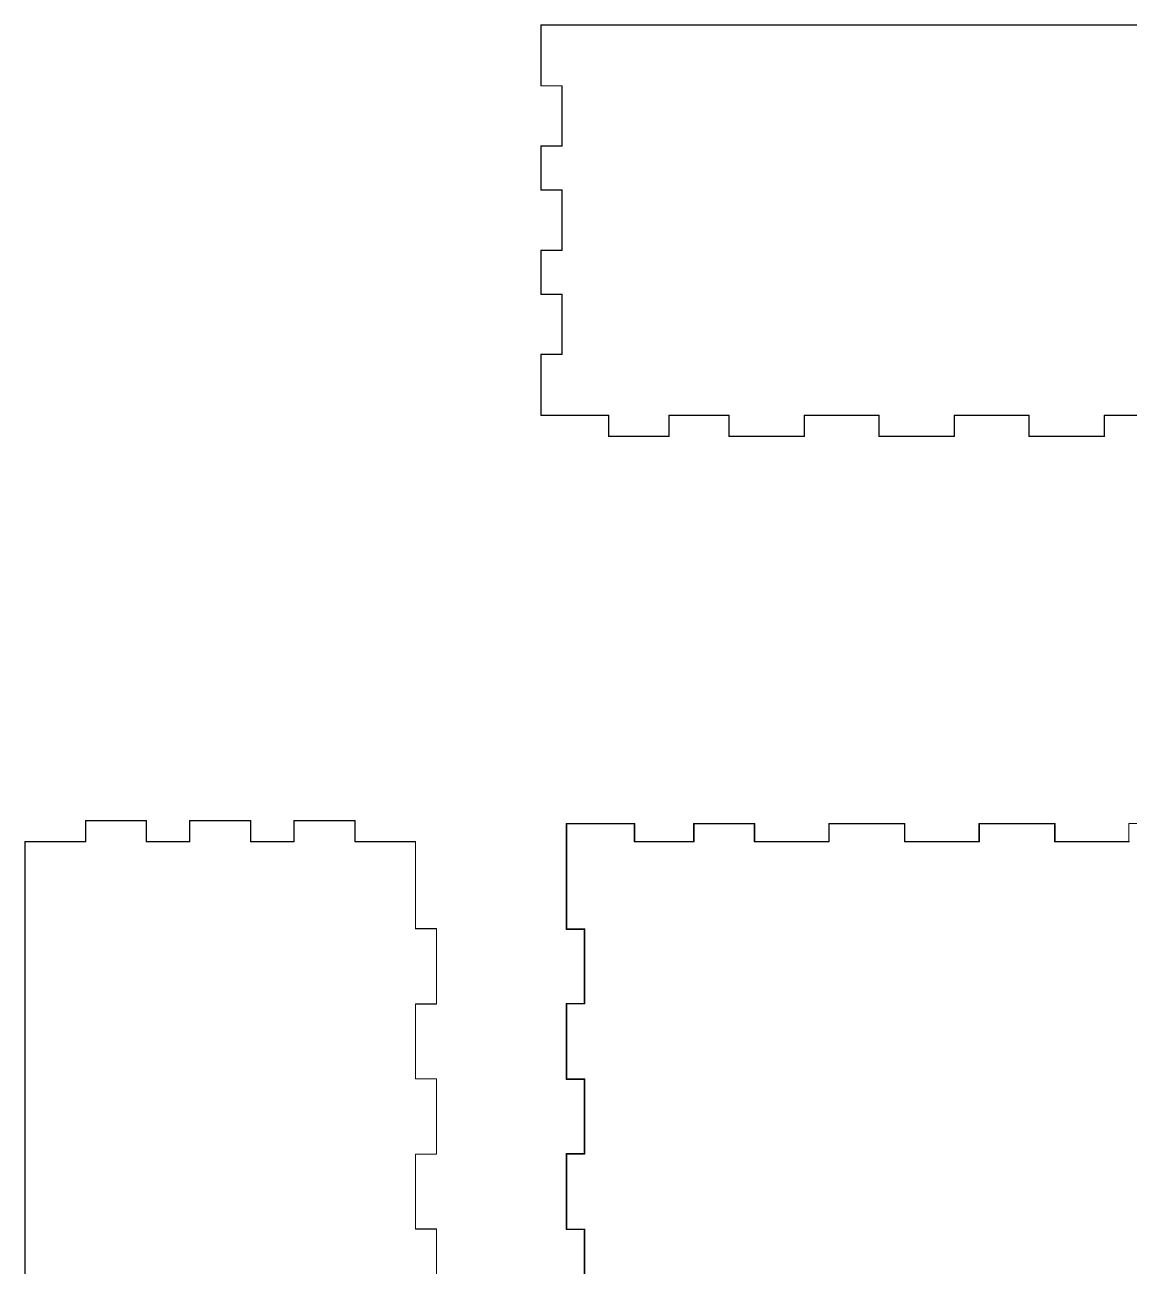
# Model space of a CAD drawing. Header units: millimetres. Extents: x -1378 to 3334, y -1176 to 661.
# Drawn here: x -1378.3 to -1102.3, y -459.7 to -149.4 of the extents above; entities that cross this region are included whole.
import ezdxf

# ---------------------------------------------------------------- set-up
doc = ezdxf.new("R2010")
doc.units = ezdxf.units.MM
doc.header["$MEASUREMENT"] = 0
doc.layers.add('Layer 1', color=7, linetype='Continuous')

msp = doc.modelspace()

# ---------------------------------------------------------------- linework, layer by layer
at = {"layer": 'Layer 1', "color": 222, "lineweight": 9}
for points in [[(-1249.2852, -164.7253), (-1249.2852, -164.7253), (-1249.2852, -149.4363), (-1249.2852, -149.4363)], [(-1249.2852, -149.4363), (-1249.2852, -149.4363), (-837.3872, -149.4363), (-837.3872, -149.4363)], [(-1249.2852, -164.7253), (-1249.2852, -164.7253), (-1249.2852, -149.4363), (-1249.2852, -149.4363)], [(-1249.2852, -149.4363), (-1249.2852, -149.4363), (-837.3872, -149.4363), (-837.3872, -149.4363)], [(-1244.0352, -164.7253), (-1244.0352, -164.7253), (-1249.2852, -164.7253), (-1249.2852, -164.7253)], [(-1244.0352, -164.7253), (-1244.0352, -164.7253), (-1249.2852, -164.7253), (-1249.2852, -164.7253)], [(-1244.0352, -179.7143), (-1244.0352, -179.7143), (-1244.0352, -164.7253), (-1244.0352, -164.7253)], [(-1244.0352, -179.7143), (-1244.0352, -179.7143), (-1244.0352, -164.7253), (-1244.0352, -164.7253)], [(-1249.2852, -190.7673), (-1249.2852, -190.7673), (-1249.2852, -179.7143), (-1249.2852, -179.7143)], [(-1249.2852, -179.7143), (-1249.2852, -179.7143), (-1244.0352, -179.7143), (-1244.0352, -179.7143)], [(-1249.2852, -190.7673), (-1249.2852, -190.7673), (-1249.2852, -179.7143), (-1249.2852, -179.7143)], [(-1249.2852, -179.7143), (-1249.2852, -179.7143), (-1244.0352, -179.7143), (-1244.0352, -179.7143)], [(-1244.0352, -190.7673), (-1244.0352, -190.7673), (-1249.2852, -190.7673), (-1249.2852, -190.7673)], [(-1244.0352, -190.7673), (-1244.0352, -190.7673), (-1249.2852, -190.7673), (-1249.2852, -190.7673)], [(-1244.0352, -205.7563), (-1244.0352, -205.7563), (-1244.0352, -190.7673), (-1244.0352, -190.7673)], [(-1244.0352, -205.7563), (-1244.0352, -205.7563), (-1244.0352, -190.7673), (-1244.0352, -190.7673)], [(-1249.2852, -216.8063), (-1249.2852, -216.8063), (-1249.2852, -205.7563), (-1249.2852, -205.7563)], [(-1249.2852, -205.7563), (-1249.2852, -205.7563), (-1244.0352, -205.7563), (-1244.0352, -205.7563)], [(-1249.2852, -216.8063), (-1249.2852, -216.8063), (-1249.2852, -205.7563), (-1249.2852, -205.7563)], [(-1249.2852, -205.7563), (-1249.2852, -205.7563), (-1244.0352, -205.7563), (-1244.0352, -205.7563)], [(-1244.0352, -216.8063), (-1244.0352, -216.8063), (-1249.2852, -216.8063), (-1249.2852, -216.8063)], [(-1244.0352, -216.8063), (-1244.0352, -216.8063), (-1249.2852, -216.8063), (-1249.2852, -216.8063)], [(-1244.0352, -231.7953), (-1244.0352, -231.7953), (-1244.0352, -216.8063), (-1244.0352, -216.8063)], [(-1244.0352, -231.7953), (-1244.0352, -231.7953), (-1244.0352, -216.8063), (-1244.0352, -216.8063)], [(-1249.2852, -247.0843), (-1249.2852, -247.0843), (-1249.2852, -231.7953), (-1249.2852, -231.7953)], [(-1249.2852, -231.7953), (-1249.2852, -231.7953), (-1244.0352, -231.7953), (-1244.0352, -231.7953)], [(-1249.2852, -247.0843), (-1249.2852, -247.0843), (-1249.2852, -231.7953), (-1249.2852, -231.7953)], [(-1249.2852, -231.7953), (-1249.2852, -231.7953), (-1244.0352, -231.7953), (-1244.0352, -231.7953)], [(-1232.3732, -247.0843), (-1232.3732, -247.0843), (-1249.2852, -247.0843), (-1249.2852, -247.0843)], [(-1232.3732, -247.0843), (-1232.3732, -247.0843), (-1249.2852, -247.0843), (-1249.2852, -247.0843)], [(-1232.3732, -252.3343), (-1232.3732, -252.3343), (-1232.3732, -247.0843), (-1232.3732, -247.0843)], [(-1232.3732, -252.3343), (-1232.3732, -252.3343), (-1232.3732, -247.0843), (-1232.3732, -247.0843)], [(-1202.3732, -247.0843), (-1202.3732, -247.0843), (-1217.2222, -247.0843), (-1217.2222, -247.0843)], [(-1217.2222, -247.0843), (-1217.2222, -247.0843), (-1217.2222, -252.3343), (-1217.2222, -252.3343)], [(-1202.3732, -247.0843), (-1202.3732, -247.0843), (-1217.2222, -247.0843), (-1217.2222, -247.0843)], [(-1217.2222, -247.0843), (-1217.2222, -247.0843), (-1217.2222, -252.3343), (-1217.2222, -252.3343)], [(-1202.3732, -252.3343), (-1202.3732, -252.3343), (-1202.3732, -247.0843), (-1202.3732, -247.0843)], [(-1202.3732, -252.3343), (-1202.3732, -252.3343), (-1202.3732, -247.0843), (-1202.3732, -247.0843)], [(-1164.8722, -247.0843), (-1164.8722, -247.0843), (-1183.4732, -247.0843), (-1183.4732, -247.0843)], [(-1183.4732, -247.0843), (-1183.4732, -247.0843), (-1183.4732, -252.3343), (-1183.4732, -252.3343)], [(-1164.8722, -247.0843), (-1164.8722, -247.0843), (-1183.4732, -247.0843), (-1183.4732, -247.0843)], [(-1183.4732, -247.0843), (-1183.4732, -247.0843), (-1183.4732, -252.3343), (-1183.4732, -252.3343)], [(-1164.8722, -252.3343), (-1164.8722, -252.3343), (-1164.8722, -247.0843), (-1164.8722, -247.0843)], [(-1164.8722, -252.3343), (-1164.8722, -252.3343), (-1164.8722, -247.0843), (-1164.8722, -247.0843)], [(-1127.3732, -247.0843), (-1127.3732, -247.0843), (-1145.9732, -247.0843), (-1145.9732, -247.0843)], [(-1145.9732, -247.0843), (-1145.9732, -247.0843), (-1145.9732, -252.3343), (-1145.9732, -252.3343)], [(-1127.3732, -247.0843), (-1127.3732, -247.0843), (-1145.9732, -247.0843), (-1145.9732, -247.0843)], [(-1145.9732, -247.0843), (-1145.9732, -247.0843), (-1145.9732, -252.3343), (-1145.9732, -252.3343)], [(-1127.3732, -252.3343), (-1127.3732, -252.3343), (-1127.3732, -247.0843), (-1127.3732, -247.0843)], [(-1127.3732, -252.3343), (-1127.3732, -252.3343), (-1127.3732, -247.0843), (-1127.3732, -247.0843)], [(-1089.8722, -247.0843), (-1089.8722, -247.0843), (-1108.4732, -247.0843), (-1108.4732, -247.0843)], [(-1108.4732, -247.0843), (-1108.4732, -247.0843), (-1108.4732, -252.3343), (-1108.4732, -252.3343)], [(-1089.8722, -247.0843), (-1089.8722, -247.0843), (-1108.4732, -247.0843), (-1108.4732, -247.0843)], [(-1108.4732, -247.0843), (-1108.4732, -247.0843), (-1108.4732, -252.3343), (-1108.4732, -252.3343)], [(-1217.2222, -252.3343), (-1217.2222, -252.3343), (-1232.3732, -252.3343), (-1232.3732, -252.3343)], [(-1217.2222, -252.3343), (-1217.2222, -252.3343), (-1232.3732, -252.3343), (-1232.3732, -252.3343)], [(-1183.4732, -252.3343), (-1183.4732, -252.3343), (-1202.3732, -252.3343), (-1202.3732, -252.3343)], [(-1183.4732, -252.3343), (-1183.4732, -252.3343), (-1202.3732, -252.3343), (-1202.3732, -252.3343)], [(-1145.9732, -252.3343), (-1145.9732, -252.3343), (-1164.8722, -252.3343), (-1164.8722, -252.3343)], [(-1145.9732, -252.3343), (-1145.9732, -252.3343), (-1164.8722, -252.3343), (-1164.8722, -252.3343)], [(-1108.4732, -252.3343), (-1108.4732, -252.3343), (-1127.3732, -252.3343), (-1127.3732, -252.3343)], [(-1108.4732, -252.3343), (-1108.4732, -252.3343), (-1127.3732, -252.3343), (-1127.3732, -252.3343)], [(-1363.1143, -353.6093), (-1363.1143, -353.6093), (-1363.1143, -348.3603), (-1363.1143, -348.3603)], [(-1363.1143, -348.3603), (-1363.1143, -348.3603), (-1347.8249, -348.3603), (-1347.8249, -348.3603)], [(-1347.8994, -348.4343), (-1347.8994, -348.4343), (-1363.0399, -348.4343), (-1363.0399, -348.4343)], [(-1363.0399, -348.4343), (-1363.0399, -348.4343), (-1363.0399, -353.6833), (-1363.0399, -353.6833)], [(-1347.8994, -353.6833), (-1347.8994, -353.6833), (-1347.8994, -348.4343), (-1347.8994, -348.4343)], [(-1347.8249, -348.3603), (-1347.8249, -348.3603), (-1347.8249, -353.6093), (-1347.8249, -353.6093)], [(-1337.0736, -353.6093), (-1337.0736, -353.6093), (-1337.0736, -348.3603), (-1337.0736, -348.3603)], [(-1337.0736, -348.3603), (-1337.0736, -348.3603), (-1321.7842, -348.3603), (-1321.7842, -348.3603)], [(-1321.8601, -348.4343), (-1321.8601, -348.4343), (-1336.9992, -348.4343), (-1336.9992, -348.4343)], [(-1336.9992, -348.4343), (-1336.9992, -348.4343), (-1336.9992, -353.6833), (-1336.9992, -353.6833)], [(-1321.8601, -353.6833), (-1321.8601, -353.6833), (-1321.8601, -348.4343), (-1321.8601, -348.4343)], [(-1321.7842, -348.3603), (-1321.7842, -348.3603), (-1321.7842, -353.6093), (-1321.7842, -353.6093)], [(-1311.034, -353.6093), (-1311.034, -353.6093), (-1311.034, -348.3603), (-1311.034, -348.3603)], [(-1311.034, -348.3603), (-1311.034, -348.3603), (-1295.7432, -348.3603), (-1295.7432, -348.3603)], [(-1295.8191, -348.4343), (-1295.8191, -348.4343), (-1310.9582, -348.4343), (-1310.9582, -348.4343)], [(-1310.9582, -348.4343), (-1310.9582, -348.4343), (-1310.9582, -353.6833), (-1310.9582, -353.6833)], [(-1295.8191, -353.6833), (-1295.8191, -353.6833), (-1295.8191, -348.4343), (-1295.8191, -348.4343)], [(-1295.7432, -348.3603), (-1295.7432, -348.3603), (-1295.7432, -353.6093), (-1295.7432, -353.6093)], [(-1243.0102, -375.5843), (-1243.0102, -375.5843), (-1243.0102, -349.0343), (-1243.0102, -349.0343)], [(-1243.0102, -349.0343), (-1243.0102, -349.0343), (-1225.8352, -349.0343), (-1225.8352, -349.0343)], [(-1243.0102, -375.5843), (-1243.0102, -375.5843), (-1243.0102, -349.0343), (-1243.0102, -349.0343)], [(-1243.0102, -349.0343), (-1243.0102, -349.0343), (-1225.8352, -349.0343), (-1225.8352, -349.0343)], [(-1242.8612, -375.4363), (-1242.8612, -375.4363), (-1242.8612, -349.1853), (-1242.8612, -349.1853)], [(-1242.8612, -349.1853), (-1242.8612, -349.1853), (-1225.9852, -349.1853), (-1225.9852, -349.1853)], [(-1242.8612, -375.4363), (-1242.8612, -375.4363), (-1242.8612, -349.1853), (-1242.8612, -349.1853)], [(-1242.8612, -349.1853), (-1242.8612, -349.1853), (-1225.9852, -349.1853), (-1225.9852, -349.1853)], [(-1225.9852, -349.1853), (-1225.9852, -349.1853), (-1225.9852, -353.6833), (-1225.9852, -353.6833)], [(-1225.9852, -349.1853), (-1225.9852, -349.1853), (-1225.9852, -353.6833), (-1225.9852, -353.6833)], [(-1225.8352, -349.0343), (-1225.8352, -349.0343), (-1225.8352, -353.5323), (-1225.8352, -353.5323)], [(-1225.8352, -349.0343), (-1225.8352, -349.0343), (-1225.8352, -353.5323), (-1225.8352, -353.5323)], [(-1211.1362, -353.5323), (-1211.1362, -353.5323), (-1211.1362, -349.0343), (-1211.1362, -349.0343)], [(-1211.1362, -349.0343), (-1211.1362, -349.0343), (-1195.8352, -349.0343), (-1195.8352, -349.0343)], [(-1211.1362, -353.5323), (-1211.1362, -353.5323), (-1211.1362, -349.0343), (-1211.1362, -349.0343)], [(-1211.1362, -349.0343), (-1211.1362, -349.0343), (-1195.8352, -349.0343), (-1195.8352, -349.0343)], [(-1210.9862, -353.6833), (-1210.9862, -353.6833), (-1210.9862, -349.1853), (-1210.9862, -349.1853)], [(-1210.9862, -349.1853), (-1210.9862, -349.1853), (-1195.9862, -349.1853), (-1195.9862, -349.1853)], [(-1210.9862, -353.6833), (-1210.9862, -353.6833), (-1210.9862, -349.1853), (-1210.9862, -349.1853)], [(-1210.9862, -349.1853), (-1210.9862, -349.1853), (-1195.9862, -349.1853), (-1195.9862, -349.1853)], [(-1195.9862, -349.1853), (-1195.9862, -349.1853), (-1195.9862, -353.6833), (-1195.9862, -353.6833)], [(-1195.9862, -349.1853), (-1195.9862, -349.1853), (-1195.9862, -353.6833), (-1195.9862, -353.6833)], [(-1195.8352, -349.0343), (-1195.8352, -349.0343), (-1195.8352, -353.5323), (-1195.8352, -353.5323)], [(-1195.8352, -349.0343), (-1195.8352, -349.0343), (-1195.8352, -353.5323), (-1195.8352, -353.5323)], [(-1177.3852, -353.5323), (-1177.3852, -353.5323), (-1177.3852, -349.0343), (-1177.3852, -349.0343)], [(-1177.3852, -349.0343), (-1177.3852, -349.0343), (-1158.3352, -349.0343), (-1158.3352, -349.0343)], [(-1177.3852, -353.5323), (-1177.3852, -353.5323), (-1177.3852, -349.0343), (-1177.3852, -349.0343)], [(-1177.3852, -349.0343), (-1177.3852, -349.0343), (-1158.3352, -349.0343), (-1158.3352, -349.0343)], [(-1177.2352, -353.6833), (-1177.2352, -353.6833), (-1177.2352, -349.1853), (-1177.2352, -349.1853)], [(-1177.2352, -349.1853), (-1177.2352, -349.1853), (-1158.4852, -349.1853), (-1158.4852, -349.1853)], [(-1177.2352, -353.6833), (-1177.2352, -353.6833), (-1177.2352, -349.1853), (-1177.2352, -349.1853)], [(-1177.2352, -349.1853), (-1177.2352, -349.1853), (-1158.4852, -349.1853), (-1158.4852, -349.1853)], [(-1158.4852, -349.1853), (-1158.4852, -349.1853), (-1158.4852, -353.6833), (-1158.4852, -353.6833)], [(-1158.4852, -349.1853), (-1158.4852, -349.1853), (-1158.4852, -353.6833), (-1158.4852, -353.6833)], [(-1158.3352, -349.0343), (-1158.3352, -349.0343), (-1158.3352, -353.5323), (-1158.3352, -353.5323)], [(-1158.3352, -349.0343), (-1158.3352, -349.0343), (-1158.3352, -353.5323), (-1158.3352, -353.5323)], [(-1139.8862, -353.5323), (-1139.8862, -353.5323), (-1139.8862, -349.0343), (-1139.8862, -349.0343)], [(-1139.8862, -349.0343), (-1139.8862, -349.0343), (-1120.8362, -349.0343), (-1120.8362, -349.0343)], [(-1139.8862, -353.5323), (-1139.8862, -353.5323), (-1139.8862, -349.0343), (-1139.8862, -349.0343)], [(-1139.8862, -349.0343), (-1139.8862, -349.0343), (-1120.8362, -349.0343), (-1120.8362, -349.0343)], [(-1139.7362, -353.6833), (-1139.7362, -353.6833), (-1139.7362, -349.1853), (-1139.7362, -349.1853)], [(-1139.7362, -349.1853), (-1139.7362, -349.1853), (-1120.9862, -349.1853), (-1120.9862, -349.1853)], [(-1139.7362, -353.6833), (-1139.7362, -353.6833), (-1139.7362, -349.1853), (-1139.7362, -349.1853)], [(-1139.7362, -349.1853), (-1139.7362, -349.1853), (-1120.9862, -349.1853), (-1120.9862, -349.1853)], [(-1120.9862, -349.1853), (-1120.9862, -349.1853), (-1120.9862, -353.6833), (-1120.9862, -353.6833)], [(-1120.9862, -349.1853), (-1120.9862, -349.1853), (-1120.9862, -353.6833), (-1120.9862, -353.6833)], [(-1120.8362, -349.0343), (-1120.8362, -349.0343), (-1120.8362, -353.5323), (-1120.8362, -353.5323)], [(-1120.8362, -349.0343), (-1120.8362, -349.0343), (-1120.8362, -353.5323), (-1120.8362, -353.5323)], [(-1102.3852, -353.5323), (-1102.3852, -353.5323), (-1102.3852, -349.0343), (-1102.3852, -349.0343)], [(-1102.3852, -349.0343), (-1102.3852, -349.0343), (-1083.3352, -349.0343), (-1083.3352, -349.0343)], [(-1102.3852, -353.5323), (-1102.3852, -353.5323), (-1102.3852, -349.0343), (-1102.3852, -349.0343)], [(-1102.3852, -349.0343), (-1102.3852, -349.0343), (-1083.3352, -349.0343), (-1083.3352, -349.0343)], [(-1378.2548, -603.5093), (-1378.2548, -603.5093), (-1378.2548, -353.6093), (-1378.2548, -353.6093)], [(-1378.2548, -353.6093), (-1378.2548, -353.6093), (-1363.1143, -353.6093), (-1363.1143, -353.6093)], [(-1363.0399, -353.6833), (-1363.0399, -353.6833), (-1378.179, -353.6833), (-1378.179, -353.6833)], [(-1378.179, -353.6833), (-1378.179, -353.6833), (-1378.179, -603.4333), (-1378.179, -603.4333)], [(-1336.9992, -353.6833), (-1336.9992, -353.6833), (-1347.8994, -353.6833), (-1347.8994, -353.6833)], [(-1347.8249, -353.6093), (-1347.8249, -353.6093), (-1337.0736, -353.6093), (-1337.0736, -353.6093)], [(-1310.9582, -353.6833), (-1310.9582, -353.6833), (-1321.8601, -353.6833), (-1321.8601, -353.6833)], [(-1321.7842, -353.6093), (-1321.7842, -353.6093), (-1311.034, -353.6093), (-1311.034, -353.6093)], [(-1280.6785, -353.6833), (-1280.6785, -353.6833), (-1295.8191, -353.6833), (-1295.8191, -353.6833)], [(-1295.7432, -353.6093), (-1295.7432, -353.6093), (-1280.6041, -353.6093), (-1280.6041, -353.6093)], [(-1280.6785, -375.4363), (-1280.6785, -375.4363), (-1280.6785, -353.6833), (-1280.6785, -353.6833)], [(-1280.6041, -353.6093), (-1280.6041, -353.6093), (-1280.6041, -375.3583), (-1280.6041, -375.3583)], [(-1225.9852, -353.6833), (-1225.9852, -353.6833), (-1210.9862, -353.6833), (-1210.9862, -353.6833)], [(-1225.9852, -353.6833), (-1225.9852, -353.6833), (-1210.9862, -353.6833), (-1210.9862, -353.6833)], [(-1225.8352, -353.5323), (-1225.8352, -353.5323), (-1211.1362, -353.5323), (-1211.1362, -353.5323)], [(-1225.8352, -353.5323), (-1225.8352, -353.5323), (-1211.1362, -353.5323), (-1211.1362, -353.5323)], [(-1195.9862, -353.6833), (-1195.9862, -353.6833), (-1177.2352, -353.6833), (-1177.2352, -353.6833)], [(-1195.9862, -353.6833), (-1195.9862, -353.6833), (-1177.2352, -353.6833), (-1177.2352, -353.6833)], [(-1195.8352, -353.5323), (-1195.8352, -353.5323), (-1177.3852, -353.5323), (-1177.3852, -353.5323)], [(-1195.8352, -353.5323), (-1195.8352, -353.5323), (-1177.3852, -353.5323), (-1177.3852, -353.5323)], [(-1158.4852, -353.6833), (-1158.4852, -353.6833), (-1139.7362, -353.6833), (-1139.7362, -353.6833)], [(-1158.4852, -353.6833), (-1158.4852, -353.6833), (-1139.7362, -353.6833), (-1139.7362, -353.6833)], [(-1158.3352, -353.5323), (-1158.3352, -353.5323), (-1139.8862, -353.5323), (-1139.8862, -353.5323)], [(-1158.3352, -353.5323), (-1158.3352, -353.5323), (-1139.8862, -353.5323), (-1139.8862, -353.5323)], [(-1120.9862, -353.6833), (-1120.9862, -353.6833), (-1102.2352, -353.6833), (-1102.2352, -353.6833)], [(-1120.9862, -353.6833), (-1120.9862, -353.6833), (-1102.2352, -353.6833), (-1102.2352, -353.6833)], [(-1120.8362, -353.5323), (-1120.8362, -353.5323), (-1102.3852, -353.5323), (-1102.3852, -353.5323)], [(-1120.8362, -353.5323), (-1120.8362, -353.5323), (-1102.3852, -353.5323), (-1102.3852, -353.5323)], [(-1275.4292, -375.4363), (-1275.4292, -375.4363), (-1280.6785, -375.4363), (-1280.6785, -375.4363)], [(-1280.6041, -375.3583), (-1280.6041, -375.3583), (-1275.3542, -375.3583), (-1275.3542, -375.3583)], [(-1275.4292, -394.1823), (-1275.4292, -394.1823), (-1275.4292, -375.4363), (-1275.4292, -375.4363)], [(-1275.3542, -375.3583), (-1275.3542, -375.3583), (-1275.3542, -394.2603), (-1275.3542, -394.2603)], [(-1238.3602, -375.4363), (-1238.3602, -375.4363), (-1242.8612, -375.4363), (-1242.8612, -375.4363)], [(-1238.3602, -375.4363), (-1238.3602, -375.4363), (-1242.8612, -375.4363), (-1242.8612, -375.4363)], [(-1238.3602, -394.1823), (-1238.3602, -394.1823), (-1238.3602, -375.4363), (-1238.3602, -375.4363)], [(-1238.3602, -394.1823), (-1238.3602, -394.1823), (-1238.3602, -375.4363), (-1238.3602, -375.4363)], [(-1238.5102, -375.5843), (-1238.5102, -375.5843), (-1243.0102, -375.5843), (-1243.0102, -375.5843)], [(-1238.5102, -375.5843), (-1238.5102, -375.5843), (-1243.0102, -375.5843), (-1243.0102, -375.5843)], [(-1238.5102, -394.0343), (-1238.5102, -394.0343), (-1238.5102, -375.5843), (-1238.5102, -375.5843)], [(-1238.5102, -394.0343), (-1238.5102, -394.0343), (-1238.5102, -375.5843), (-1238.5102, -375.5843)], [(-1243.0102, -413.0843), (-1243.0102, -413.0843), (-1243.0102, -394.0343), (-1243.0102, -394.0343)], [(-1243.0102, -394.0343), (-1243.0102, -394.0343), (-1238.5102, -394.0343), (-1238.5102, -394.0343)], [(-1243.0102, -413.0843), (-1243.0102, -413.0843), (-1243.0102, -394.0343), (-1243.0102, -394.0343)], [(-1243.0102, -394.0343), (-1243.0102, -394.0343), (-1238.5102, -394.0343), (-1238.5102, -394.0343)], [(-1280.6785, -412.9323), (-1280.6785, -412.9323), (-1280.6785, -394.1823), (-1280.6785, -394.1823)], [(-1280.6785, -394.1823), (-1280.6785, -394.1823), (-1275.4292, -394.1823), (-1275.4292, -394.1823)], [(-1275.3542, -394.2603), (-1275.3542, -394.2603), (-1280.6041, -394.2603), (-1280.6041, -394.2603)], [(-1280.6041, -394.2603), (-1280.6041, -394.2603), (-1280.6041, -412.8583), (-1280.6041, -412.8583)], [(-1242.8612, -412.9323), (-1242.8612, -412.9323), (-1242.8612, -394.1823), (-1242.8612, -394.1823)], [(-1242.8612, -394.1823), (-1242.8612, -394.1823), (-1238.3602, -394.1823), (-1238.3602, -394.1823)], [(-1242.8612, -412.9323), (-1242.8612, -412.9323), (-1242.8612, -394.1823), (-1242.8612, -394.1823)], [(-1242.8612, -394.1823), (-1242.8612, -394.1823), (-1238.3602, -394.1823), (-1238.3602, -394.1823)], [(-1275.4292, -412.9323), (-1275.4292, -412.9323), (-1280.6785, -412.9323), (-1280.6785, -412.9323)], [(-1280.6041, -412.8583), (-1280.6041, -412.8583), (-1275.3542, -412.8583), (-1275.3542, -412.8583)], [(-1275.4292, -431.6853), (-1275.4292, -431.6853), (-1275.4292, -412.9323), (-1275.4292, -412.9323)], [(-1275.3542, -412.8583), (-1275.3542, -412.8583), (-1275.3542, -431.7593), (-1275.3542, -431.7593)], [(-1238.5102, -413.0843), (-1238.5102, -413.0843), (-1243.0102, -413.0843), (-1243.0102, -413.0843)], [(-1238.5102, -413.0843), (-1238.5102, -413.0843), (-1243.0102, -413.0843), (-1243.0102, -413.0843)], [(-1238.3602, -412.9323), (-1238.3602, -412.9323), (-1242.8612, -412.9323), (-1242.8612, -412.9323)], [(-1238.3602, -412.9323), (-1238.3602, -412.9323), (-1242.8612, -412.9323), (-1242.8612, -412.9323)], [(-1238.5102, -431.5343), (-1238.5102, -431.5343), (-1238.5102, -413.0843), (-1238.5102, -413.0843)], [(-1238.5102, -431.5343), (-1238.5102, -431.5343), (-1238.5102, -413.0843), (-1238.5102, -413.0843)], [(-1238.3602, -431.6853), (-1238.3602, -431.6853), (-1238.3602, -412.9323), (-1238.3602, -412.9323)], [(-1238.3602, -431.6853), (-1238.3602, -431.6853), (-1238.3602, -412.9323), (-1238.3602, -412.9323)], [(-1280.6785, -450.4343), (-1280.6785, -450.4343), (-1280.6785, -431.6853), (-1280.6785, -431.6853)], [(-1280.6785, -431.6853), (-1280.6785, -431.6853), (-1275.4292, -431.6853), (-1275.4292, -431.6853)], [(-1275.3542, -431.7593), (-1275.3542, -431.7593), (-1280.6041, -431.7593), (-1280.6041, -431.7593)], [(-1280.6041, -431.7593), (-1280.6041, -431.7593), (-1280.6041, -450.3583), (-1280.6041, -450.3583)], [(-1243.0102, -450.5843), (-1243.0102, -450.5843), (-1243.0102, -431.5343), (-1243.0102, -431.5343)], [(-1243.0102, -431.5343), (-1243.0102, -431.5343), (-1238.5102, -431.5343), (-1238.5102, -431.5343)], [(-1243.0102, -450.5843), (-1243.0102, -450.5843), (-1243.0102, -431.5343), (-1243.0102, -431.5343)], [(-1243.0102, -431.5343), (-1243.0102, -431.5343), (-1238.5102, -431.5343), (-1238.5102, -431.5343)], [(-1242.8612, -450.4343), (-1242.8612, -450.4343), (-1242.8612, -431.6853), (-1242.8612, -431.6853)], [(-1242.8612, -431.6853), (-1242.8612, -431.6853), (-1238.3602, -431.6853), (-1238.3602, -431.6853)], [(-1242.8612, -450.4343), (-1242.8612, -450.4343), (-1242.8612, -431.6853), (-1242.8612, -431.6853)], [(-1242.8612, -431.6853), (-1242.8612, -431.6853), (-1238.3602, -431.6853), (-1238.3602, -431.6853)], [(-1275.4292, -450.4343), (-1275.4292, -450.4343), (-1280.6785, -450.4343), (-1280.6785, -450.4343)], [(-1280.6041, -450.3583), (-1280.6041, -450.3583), (-1275.3542, -450.3583), (-1275.3542, -450.3583)], [(-1275.4292, -469.1833), (-1275.4292, -469.1833), (-1275.4292, -450.4343), (-1275.4292, -450.4343)], [(-1275.3542, -450.3583), (-1275.3542, -450.3583), (-1275.3542, -469.2593), (-1275.3542, -469.2593)], [(-1238.5102, -450.5843), (-1238.5102, -450.5843), (-1243.0102, -450.5843), (-1243.0102, -450.5843)], [(-1238.5102, -450.5843), (-1238.5102, -450.5843), (-1243.0102, -450.5843), (-1243.0102, -450.5843)], [(-1238.3602, -450.4343), (-1238.3602, -450.4343), (-1242.8612, -450.4343), (-1242.8612, -450.4343)], [(-1238.3602, -450.4343), (-1238.3602, -450.4343), (-1242.8612, -450.4343), (-1242.8612, -450.4343)], [(-1238.5102, -469.0343), (-1238.5102, -469.0343), (-1238.5102, -450.5843), (-1238.5102, -450.5843)], [(-1238.5102, -469.0343), (-1238.5102, -469.0343), (-1238.5102, -450.5843), (-1238.5102, -450.5843)], [(-1238.3602, -469.1833), (-1238.3602, -469.1833), (-1238.3602, -450.4343), (-1238.3602, -450.4343)], [(-1238.3602, -469.1833), (-1238.3602, -469.1833), (-1238.3602, -450.4343), (-1238.3602, -450.4343)]]:
    msp.add_open_spline(points, degree=3, dxfattribs=at)
at = {"layer": 'Layer 1', "color": 40, "lineweight": 9}
for points in [[(-1249.2112, -164.6513), (-1249.2112, -164.6513), (-1249.2112, -149.5103), (-1249.2112, -149.5103)], [(-1249.2112, -149.5103), (-1249.2112, -149.5103), (-837.4612, -149.5103), (-837.4612, -149.5103)], [(-1249.2112, -164.6513), (-1249.2112, -164.6513), (-1249.2112, -149.5103), (-1249.2112, -149.5103)], [(-1249.2112, -149.5103), (-1249.2112, -149.5103), (-837.4612, -149.5103), (-837.4612, -149.5103)], [(-1243.9612, -164.6513), (-1243.9612, -164.6513), (-1249.2112, -164.6513), (-1249.2112, -164.6513)], [(-1243.9612, -164.6513), (-1243.9612, -164.6513), (-1249.2112, -164.6513), (-1249.2112, -164.6513)], [(-1243.9612, -179.7893), (-1243.9612, -179.7893), (-1243.9612, -164.6513), (-1243.9612, -164.6513)], [(-1243.9612, -179.7893), (-1243.9612, -179.7893), (-1243.9612, -164.6513), (-1243.9612, -164.6513)], [(-1249.2112, -190.6893), (-1249.2112, -190.6893), (-1249.2112, -179.7893), (-1249.2112, -179.7893)], [(-1249.2112, -179.7893), (-1249.2112, -179.7893), (-1243.9612, -179.7893), (-1243.9612, -179.7893)], [(-1249.2112, -190.6893), (-1249.2112, -190.6893), (-1249.2112, -179.7893), (-1249.2112, -179.7893)], [(-1249.2112, -179.7893), (-1249.2112, -179.7893), (-1243.9612, -179.7893), (-1243.9612, -179.7893)], [(-1243.9612, -190.6893), (-1243.9612, -190.6893), (-1249.2112, -190.6893), (-1249.2112, -190.6893)], [(-1243.9612, -190.6893), (-1243.9612, -190.6893), (-1249.2112, -190.6893), (-1249.2112, -190.6893)], [(-1243.9612, -205.8313), (-1243.9612, -205.8313), (-1243.9612, -190.6893), (-1243.9612, -190.6893)], [(-1243.9612, -205.8313), (-1243.9612, -205.8313), (-1243.9612, -190.6893), (-1243.9612, -190.6893)], [(-1249.2112, -216.7313), (-1249.2112, -216.7313), (-1249.2112, -205.8313), (-1249.2112, -205.8313)], [(-1249.2112, -205.8313), (-1249.2112, -205.8313), (-1243.9612, -205.8313), (-1243.9612, -205.8313)], [(-1249.2112, -216.7313), (-1249.2112, -216.7313), (-1249.2112, -205.8313), (-1249.2112, -205.8313)], [(-1249.2112, -205.8313), (-1249.2112, -205.8313), (-1243.9612, -205.8313), (-1243.9612, -205.8313)], [(-1243.9612, -216.7313), (-1243.9612, -216.7313), (-1249.2112, -216.7313), (-1249.2112, -216.7313)], [(-1243.9612, -216.7313), (-1243.9612, -216.7313), (-1249.2112, -216.7313), (-1249.2112, -216.7313)], [(-1243.9612, -231.8733), (-1243.9612, -231.8733), (-1243.9612, -216.7313), (-1243.9612, -216.7313)], [(-1243.9612, -231.8733), (-1243.9612, -231.8733), (-1243.9612, -216.7313), (-1243.9612, -216.7313)], [(-1249.2112, -247.0103), (-1249.2112, -247.0103), (-1249.2112, -231.8733), (-1249.2112, -231.8733)], [(-1249.2112, -231.8733), (-1249.2112, -231.8733), (-1243.9612, -231.8733), (-1243.9612, -231.8733)], [(-1249.2112, -247.0103), (-1249.2112, -247.0103), (-1249.2112, -231.8733), (-1249.2112, -231.8733)], [(-1249.2112, -231.8733), (-1249.2112, -231.8733), (-1243.9612, -231.8733), (-1243.9612, -231.8733)], [(-1232.2982, -247.0103), (-1232.2982, -247.0103), (-1249.2112, -247.0103), (-1249.2112, -247.0103)], [(-1232.2982, -247.0103), (-1232.2982, -247.0103), (-1249.2112, -247.0103), (-1249.2112, -247.0103)], [(-1232.2982, -252.2603), (-1232.2982, -252.2603), (-1232.2982, -247.0103), (-1232.2982, -247.0103)], [(-1232.2982, -252.2603), (-1232.2982, -252.2603), (-1232.2982, -247.0103), (-1232.2982, -247.0103)], [(-1202.2992, -247.0103), (-1202.2992, -247.0103), (-1217.2982, -247.0103), (-1217.2982, -247.0103)], [(-1217.2982, -247.0103), (-1217.2982, -247.0103), (-1217.2982, -252.2603), (-1217.2982, -252.2603)], [(-1202.2992, -247.0103), (-1202.2992, -247.0103), (-1217.2982, -247.0103), (-1217.2982, -247.0103)], [(-1217.2982, -247.0103), (-1217.2982, -247.0103), (-1217.2982, -252.2603), (-1217.2982, -252.2603)], [(-1202.2992, -252.2603), (-1202.2992, -252.2603), (-1202.2992, -247.0103), (-1202.2992, -247.0103)], [(-1202.2992, -252.2603), (-1202.2992, -252.2603), (-1202.2992, -247.0103), (-1202.2992, -247.0103)], [(-1164.7982, -247.0103), (-1164.7982, -247.0103), (-1183.5472, -247.0103), (-1183.5472, -247.0103)], [(-1183.5472, -247.0103), (-1183.5472, -247.0103), (-1183.5472, -252.2603), (-1183.5472, -252.2603)], [(-1164.7982, -247.0103), (-1164.7982, -247.0103), (-1183.5472, -247.0103), (-1183.5472, -247.0103)], [(-1183.5472, -247.0103), (-1183.5472, -247.0103), (-1183.5472, -252.2603), (-1183.5472, -252.2603)], [(-1164.7982, -252.2603), (-1164.7982, -252.2603), (-1164.7982, -247.0103), (-1164.7982, -247.0103)], [(-1164.7982, -252.2603), (-1164.7982, -252.2603), (-1164.7982, -247.0103), (-1164.7982, -247.0103)], [(-1127.2972, -247.0103), (-1127.2972, -247.0103), (-1146.0482, -247.0103), (-1146.0482, -247.0103)], [(-1146.0482, -247.0103), (-1146.0482, -247.0103), (-1146.0482, -252.2603), (-1146.0482, -252.2603)], [(-1127.2972, -247.0103), (-1127.2972, -247.0103), (-1146.0482, -247.0103), (-1146.0482, -247.0103)], [(-1146.0482, -247.0103), (-1146.0482, -247.0103), (-1146.0482, -252.2603), (-1146.0482, -252.2603)], [(-1127.2972, -252.2603), (-1127.2972, -252.2603), (-1127.2972, -247.0103), (-1127.2972, -247.0103)], [(-1127.2972, -252.2603), (-1127.2972, -252.2603), (-1127.2972, -247.0103), (-1127.2972, -247.0103)], [(-1089.7982, -247.0103), (-1089.7982, -247.0103), (-1108.5482, -247.0103), (-1108.5482, -247.0103)], [(-1108.5482, -247.0103), (-1108.5482, -247.0103), (-1108.5482, -252.2603), (-1108.5482, -252.2603)], [(-1089.7982, -247.0103), (-1089.7982, -247.0103), (-1108.5482, -247.0103), (-1108.5482, -247.0103)], [(-1108.5482, -247.0103), (-1108.5482, -247.0103), (-1108.5482, -252.2603), (-1108.5482, -252.2603)], [(-1217.2982, -252.2603), (-1217.2982, -252.2603), (-1232.2982, -252.2603), (-1232.2982, -252.2603)], [(-1217.2982, -252.2603), (-1217.2982, -252.2603), (-1232.2982, -252.2603), (-1232.2982, -252.2603)], [(-1183.5472, -252.2603), (-1183.5472, -252.2603), (-1202.2992, -252.2603), (-1202.2992, -252.2603)], [(-1183.5472, -252.2603), (-1183.5472, -252.2603), (-1202.2992, -252.2603), (-1202.2992, -252.2603)], [(-1146.0482, -252.2603), (-1146.0482, -252.2603), (-1164.7982, -252.2603), (-1164.7982, -252.2603)], [(-1146.0482, -252.2603), (-1146.0482, -252.2603), (-1164.7982, -252.2603), (-1164.7982, -252.2603)], [(-1108.5482, -252.2603), (-1108.5482, -252.2603), (-1127.2972, -252.2603), (-1127.2972, -252.2603)], [(-1108.5482, -252.2603), (-1108.5482, -252.2603), (-1127.2972, -252.2603), (-1127.2972, -252.2603)]]:
    msp.add_open_spline(points, degree=3, dxfattribs=at)

doc.saveas('drawing.dxf')
